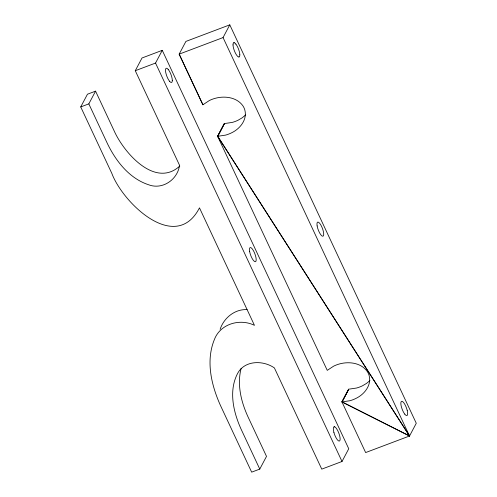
<?xml version="1.0" encoding="UTF-8"?>
<svg xmlns="http://www.w3.org/2000/svg" width="497" height="497" viewBox="0 0 497 497"><rect width="100%" height="100%" fill="white"/><g stroke="black" fill="none" stroke-linecap="round" stroke-linejoin="round"><path stroke-width="0.75" d="M241.101 368.507C236.939 384.635 241.101 401.713 247.86 416.529L266.504 456.37L259.769 469.093L251.668 472.15L220.587 405.745C211.411 385.436 205.578 361.077 214.35 339.631C220.221 323.814 239.933 318.192 254.458 325.33L199.477 207.864C175.745 253.967 122.883 203.068 111.806 173.335L80.725 106.93L87.46 94.213L95.567 91.15L114.211 130.997C123.834 152.542 154.983 188.661 179.777 166.054M220.128 329.269C223.867 317.931 234.826 308.948 247.077 309.619M80.725 106.93L88.826 103.873L95.567 91.15M88.826 103.873L107.476 143.714C116 161.283 129.4 178.454 148.584 184.754C162.482 190.109 177.69 179.603 179.541 165.277L135.277 70.711L142.012 57.987L162.27 50.34L348.751 448.76L342.017 461.483L321.764 469.131L274.394 367.923C262.888 359.94 244.027 360.182 237.237 374.154C228.564 391.586 233.528 412.361 241.126 429.246L259.769 469.093M135.277 70.711L155.536 63.063L162.27 50.34M223.054 37.573L229.788 24.85L416.275 423.27L409.54 435.993L365.649 452.562L341.942 401.905L348.677 389.182L342.017 401.905L409.54 435.993L223.054 37.573L179.168 54.142L202.875 104.799L209.318 100.543A35.219 32.56 27.9 0 1 215.244 98.307C224.725 95.685 236.702 97.201 242.797 105.681A14.935 13.804 27.9 0 1 244.847 110.054C247.444 119.783 239.821 128.99 231.434 132.892A35.219 32.56 27.9 0 1 225.508 135.128L217.698 136.29L409.54 435.993L341.942 401.905M369.967 380.59L366.494 383.435L362.487 385.79A35.219 32.56 27.9 0 1 356.566 388.027L348.751 389.182L342.017 401.905L349.832 400.744A35.219 32.56 27.9 0 0 355.753 398.507C364.139 394.599 371.762 385.399 369.165 375.664A14.935 13.804 27.9 0 0 367.121 371.296C361.027 362.816 349.043 361.294 339.563 363.922A35.219 32.56 27.9 0 0 333.642 366.159L327.256 370.358L217.618 136.29L224.352 123.567L217.698 136.29L224.433 123.573L232.242 122.411A35.219 32.56 27.9 0 0 238.169 120.175L242.176 117.82L245.642 114.975M229.788 24.85L185.903 41.419L179.168 54.142L202.931 104.743M235.895 44.152L235.684 43.898A7.635 2.255 69.3 0 0 235.1 43.239A7.567 2.236 69.3 0 0 234.18 42.748M168.166 69.387L168.371 69.642A7.567 2.236 69.3 0 1 171.707 76.755L171.819 77.197A7.567 2.236 69.3 0 1 172.291 80.272M169.639 81.309L169.427 81.054A7.567 2.236 69.3 0 1 166.091 73.929L165.986 73.506A7.635 2.255 69.3 0 1 165.712 72.251A7.567 2.236 69.3 0 1 165.507 70.412A7.486 2.212 69.3 0 1 165.526 69.822A7.579 2.236 69.3 0 1 166.358 68.244A7.486 2.212 69.3 0 1 166.657 68.275A7.579 2.236 69.3 0 1 168.166 69.387M404.782 414.144L404.993 414.399A7.635 2.255 69.3 0 0 405.602 415.02A7.567 2.236 69.3 0 0 406.496 415.529A7.486 2.212 69.3 0 0 406.931 415.504A7.635 2.255 69.3 0 0 407.652 413.964A7.486 2.212 69.3 0 0 407.633 413.374A7.567 2.236 69.3 0 0 407.447 411.528A7.635 2.255 69.3 0 0 407.192 410.242M217.618 136.29L409.54 435.993M155.536 63.063L342.017 461.483M407.173 410.28L407.055 409.845A7.567 2.236 69.3 0 0 403.726 402.713L403.521 402.477A7.635 2.255 69.3 0 0 402.912 401.856A7.567 2.236 69.3 0 0 402.011 401.327A7.486 2.212 69.3 0 0 401.706 401.346A7.567 2.236 69.3 0 0 400.905 402.62A7.486 2.212 69.3 0 0 400.868 403.514A7.567 2.236 69.3 0 0 401.327 406.571L401.452 407.031A7.567 2.236 69.3 0 0 404.782 414.144M333.934 432.52L333.816 432.086A7.635 2.255 69.3 0 1 333.549 430.831A7.567 2.236 69.3 0 1 333.344 428.992A7.486 2.212 69.3 0 1 333.388 428.128A7.635 2.255 69.3 0 1 334.201 426.78M169.639 81.315A7.567 2.236 69.3 0 0 171.142 82.44A7.486 2.212 69.3 0 0 171.44 82.452A7.567 2.236 69.3 0 0 172.273 80.881A7.486 2.212 69.3 0 0 172.279 80.29M333.928 432.502A7.567 2.236 69.3 0 0 337.264 439.634L337.469 439.888A7.567 2.236 69.3 0 0 338.973 441.019A7.486 2.212 69.3 0 0 339.408 440.994A7.567 2.236 69.3 0 0 340.11 439.46A7.486 2.212 69.3 0 0 340.116 438.87A7.567 2.236 69.3 0 0 339.656 435.776L339.538 435.341A7.567 2.236 69.3 0 0 336.202 428.203L335.997 427.967A7.635 2.255 69.3 0 0 335.413 427.308A7.567 2.236 69.3 0 0 334.493 426.817M334.189 426.842A7.486 2.212 69.3 0 1 334.487 426.848M233.031 44.923A7.567 2.236 69.3 0 0 233.23 46.749A7.635 2.255 69.3 0 0 233.503 48.016L233.615 48.451A7.567 2.236 69.3 0 0 236.951 55.565L237.156 55.819A7.567 2.236 69.3 0 0 238.659 56.95A7.486 2.212 69.3 0 0 238.958 56.962M233.876 42.742A7.567 2.236 69.3 0 0 233.043 44.308A7.486 2.212 69.3 0 0 233.037 44.935M235.889 44.134A7.567 2.236 69.3 0 1 239.225 51.266L239.337 51.707A7.567 2.236 69.3 0 1 239.809 54.782M238.964 56.962A7.567 2.236 69.3 0 0 239.796 55.391A7.486 2.212 69.3 0 0 239.796 54.8M233.876 42.773A7.486 2.212 69.3 0 1 234.174 42.779M249.606 251.407A7.554 2.23 69.3 0 0 255.359 261.739A7.554 2.23 69.3 0 0 253.489 250.768A7.554 2.23 69.3 0 0 249.606 251.407M317.129 225.918A7.554 2.23 69.3 0 0 322.876 236.249A7.554 2.23 69.3 0 0 321.006 225.278A7.554 2.23 69.3 0 0 317.129 225.918"/></g></svg>
